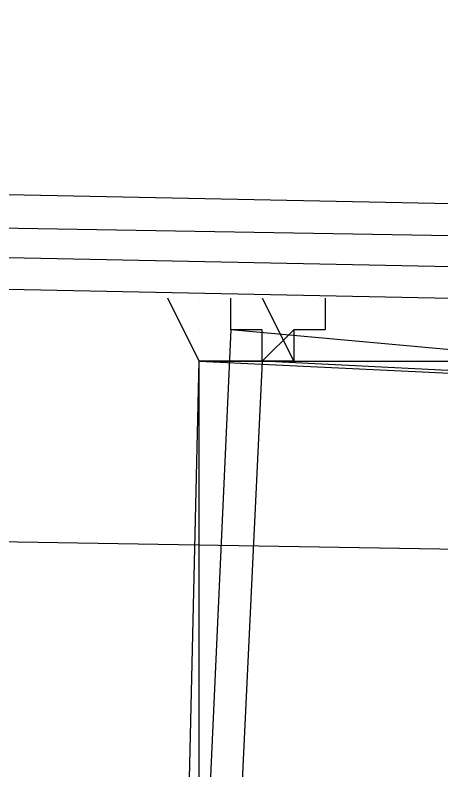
# Model space of a CAD drawing. Header units: feet. Extents: x -84 to 198, y -22 to 181.
# Drawn here: x 91.4554 to 91.636, y 153.8176 to 154.1378 of the extents above; entities that cross this region are included whole.
import ezdxf

# ---------------------------------------------------------------- set-up
doc = ezdxf.new("R2010")
doc.units = ezdxf.units.FT
doc.layers.add('A-AREA-UNIDAD', color=30, linetype='CONTINUOUS')
doc.layers.add('A-LINEA', color=7, linetype='CONTINUOUS')

msp = doc.modelspace()

# ---------------------------------------------------------------- linework, layer by layer
at = {"layer": 'A-AREA-UNIDAD'}
msp.add_lwpolyline([(134, 143.5378), (130.912, 144.9422), (130.4, 144.9422), (130.208, 145.2622), (127.168, 146.4889), (126.672, 146.4889), (126.64, 146.7022), (123.52, 147.8578), (122.88, 147.8933), (122.848, 148.0889), (115.808, 150.2578), (115.2, 150.2578), (115.168, 150.4178), (111.328, 151.2178), (111.28, 151.3778), (104, 152.7289), (99.072, 153.3689), (92.192, 153.9022), (87.92, 153.9733)], dxfattribs=at)
at = {"layer": 'A-LINEA'}
for p, q in [((91.5467, 154.0311), (91.5467, 154.0311)), ((91.5467, 154.0311), (91.5467, 154.0311)), ((91.56, 154.0311), (91.56, 154.0311)), ((91.56, 154.0311), (91.56, 154.0311)), ((91.56, 154.0178), (91.56, 154.0178)), ((91.56, 154.0178), (91.56, 154.0178)), ((91.5733, 154.0178), (91.5733, 154.0178)), ((91.5733, 154.0178), (91.5733, 154.0178)), ((91.5733, 154.0178), (91.5733, 154.0178)), ((91.5733, 154.0178), (91.5733, 154.0178)), ((91.5333, 154.0044), (91.5333, 154.0044)), ((91.5333, 154.0044), (91.5333, 154.0044)), ((91.56, 154.0044), (91.56, 154.0044)), ((91.56, 154.0044), (91.56, 154.0044))]:
    msp.add_line(p, q, dxfattribs=at)
for points in [[(91.64, 154.0578), (87.7067, 154.1378), (87.7067, 154.1111), (91.64, 154.0444), (91.6533, 154.0444), (91.6533, 154.0578), (91.64, 154.0578)], [(91.64, 154.0578), (87.7067, 154.1378), (87.7067, 154.1111), (91.64, 154.0444), (91.6533, 154.0444), (91.6533, 154.0578), (91.64, 154.0578)], [(91.6533, 154.0311), (91.64, 154.0311), (87.7067, 154.1111), (87.7067, 154.0978), (91.64, 154.0178), (91.6533, 154.0178), (91.6533, 154.0311)], [(91.6533, 154.0311), (91.64, 154.0311), (87.7067, 154.1111), (87.7067, 154.0978), (91.64, 154.0178), (91.6533, 154.0178), (91.6533, 154.0311)], [(91.5333, 153.9911), (91.52, 154.0178), (91.52, 154.0178)], [(91.5333, 153.9911), (91.52, 154.0178), (91.52, 154.0178)], [(91.5333, 154.0178), (91.5333, 154.0178), (91.5333, 154.0178)], [(91.56, 154.0178), (91.56, 154.0178), (91.56, 154.0178), (91.56, 154.0178), (91.5733, 153.9911), (91.5733, 153.9911), (91.5467, 153.9911), (91.5467, 153.9911), (91.5467, 153.9911), (91.5467, 153.9911), (91.5467, 153.9911), (91.5467, 153.9911), (91.5467, 153.9911), (91.5333, 153.9911), (91.5333, 153.9911), (91.5333, 153.9911), (91.5333, 153.9911), (91.5333, 153.9911), (91.5333, 153.9911)], [(91.5333, 154.0178), (91.5333, 154.0178), (91.5333, 154.0178)], [(91.56, 154.0178), (91.56, 154.0178), (91.56, 154.0178), (91.56, 154.0178), (91.5733, 153.9911), (91.5733, 153.9911), (91.5467, 153.9911), (91.5467, 153.9911), (91.5467, 153.9911), (91.5467, 153.9911), (91.5467, 153.9911), (91.5467, 153.9911), (91.5467, 153.9911), (91.5333, 153.9911), (91.5333, 153.9911), (91.5333, 153.9911), (91.5333, 153.9911), (91.5333, 153.9911), (91.5333, 153.9911)], [(91.5867, 154.0178), (91.5867, 154.0178), (91.5867, 154.0178), (91.5867, 154.0044), (91.5867, 154.0044), (91.5733, 154.0044), (91.5733, 154.0044), (91.5733, 153.9911), (91.5733, 153.9911), (91.5733, 153.9911), (91.56, 153.9911), (91.56, 153.9911), (91.56, 153.9911), (91.56, 153.9911), (91.56, 153.9911), (91.56, 154.0044), (91.56, 154.0044), (91.5467, 154.0044), (91.5467, 154.0044), (91.5467, 154.0178), (91.5467, 154.0178)], [(91.5467, 154.0178), (91.5467, 154.0178), (91.5467, 154.0178)], [(91.5867, 154.0178), (91.5867, 154.0178), (91.5867, 154.0178), (91.5867, 154.0044), (91.5867, 154.0044), (91.5733, 154.0044), (91.5733, 154.0044), (91.5733, 153.9911), (91.5733, 153.9911), (91.5733, 153.9911), (91.56, 153.9911), (91.56, 153.9911), (91.56, 153.9911), (91.56, 153.9911), (91.56, 153.9911), (91.56, 154.0044), (91.56, 154.0044), (91.5467, 154.0044), (91.5467, 154.0044), (91.5467, 154.0178), (91.5467, 154.0178)], [(91.5467, 154.0178), (91.5467, 154.0178), (91.5467, 154.0178)], [(91.52, 153.4178), (91.8133, 153.4044), (91.84, 153.9778), (91.5467, 154.0044), (91.52, 153.4178)], [(91.52, 153.4178), (91.8133, 153.4044), (91.84, 153.9778), (91.5467, 154.0044), (91.52, 153.4178)], [(91.5733, 154.0044), (91.56, 153.9911), (91.56, 153.9911), (91.56, 154.0044)], [(91.5733, 154.0044), (91.56, 153.9911), (91.56, 153.9911), (91.56, 154.0044)], [(91.8133, 153.4044), (91.52, 153.4178), (91.5333, 153.9911), (91.8133, 153.9911), (91.8133, 153.4044)], [(91.8133, 153.4044), (91.52, 153.4178), (91.5333, 153.9911), (91.8133, 153.9911), (91.8133, 153.4044)], [(91.5333, 153.4311), (91.8, 153.4178), (91.8267, 153.9778), (91.56, 153.9911), (91.5333, 153.4311)], [(91.8, 153.4178), (91.5333, 153.4178), (91.5333, 153.9911), (91.8133, 153.9778), (91.8, 153.4178)], [(91.5333, 153.4311), (91.8, 153.4178), (91.8267, 153.9778), (91.56, 153.9911), (91.5333, 153.4311)], [(91.8, 153.4178), (91.5333, 153.4178), (91.5333, 153.9911), (91.8133, 153.9778), (91.8, 153.4178)]]:
    msp.add_lwpolyline(points, dxfattribs=at)
msp.add_lwpolyline([(91.5467, 153.9911), (91.5467, 153.9911), (91.5467, 153.9911), (91.5467, 153.9911)], close=True, dxfattribs=at)
msp.add_lwpolyline([(91.5467, 153.9911), (91.5467, 153.9911), (91.5467, 153.9911), (91.5467, 153.9911)], close=True, dxfattribs=at)

doc.saveas('drawing.dxf')
